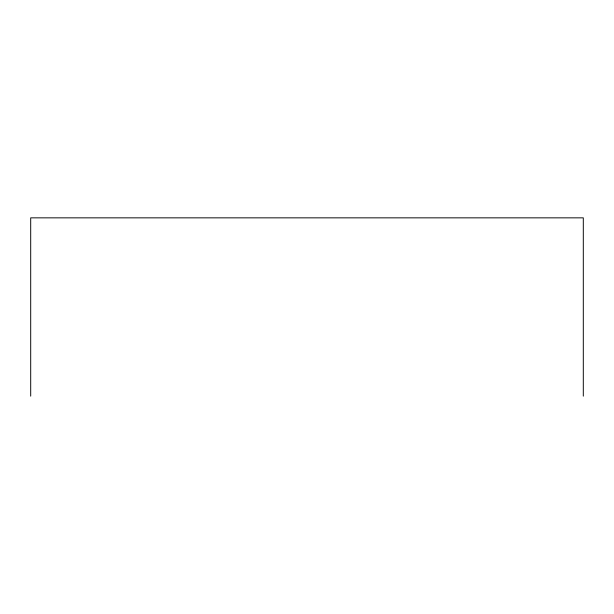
<?xml version="1.0" encoding="UTF-8"?>
<svg xmlns="http://www.w3.org/2000/svg" width="614" height="614" viewBox="0 0 614 614"><rect width="100%" height="100%" fill="white"/><g stroke="black" fill="none" stroke-linecap="round" stroke-linejoin="round"><path stroke-width="0.92" d="M583.3 396.153L583.3 217.847L30.7 217.847L30.7 396.153"/></g></svg>
